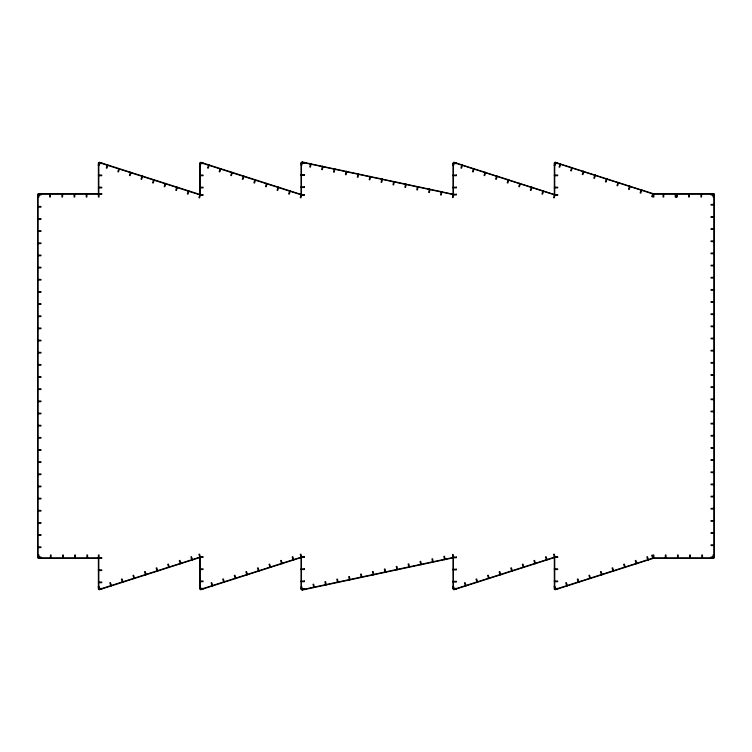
<?xml version="1.0" encoding="UTF-8"?>
<svg xmlns="http://www.w3.org/2000/svg" width="752" height="752" viewBox="0 0 752 752"><rect width="100%" height="100%" fill="white"/><g stroke="black" fill="none" stroke-linecap="round" stroke-linejoin="round"><path stroke-width="1.13" d="M302.501 162L301.796 165.299L301.138 165.158L301.843 161.859L310.454 163.786M334.913 168.918L334.208 172.217L333.55 172.076L334.255 168.777L346.127 171.39M358.037 173.844L357.332 177.152L357.99 177.293L358.695 173.985L346.785 171.531M381.809 178.92L381.114 182.219L381.772 182.36L382.477 179.061L370.567 176.607M394.368 181.599L393.663 184.898L392.995 184.757L393.7 181.458L405.582 184.08M418.15 186.675L417.445 189.974L416.777 189.833L417.482 186.534L429.354 189.147M441.264 191.6L440.559 194.909L441.227 195.05L441.932 191.741L430.022 189.288M99.913 162.441L98.888 165.666L98.239 165.459L99.273 162.235L200.587 194.665L199.562 197.879L198.913 197.673L199.947 194.458M107.31 164.81L106.276 168.025L106.925 168.232L107.95 165.017M118.891 168.514L117.857 171.729L118.506 171.935L119.53 168.721M130.472 172.217L129.438 175.442L130.077 175.648L131.111 172.424M142.043 175.93L141.019 179.145L141.658 179.352L142.692 176.137M153.624 179.634L152.6 182.849L153.239 183.056L154.273 179.841M165.205 183.338L164.18 186.552L164.82 186.759L165.854 183.544M176.786 187.041L175.761 190.256L176.4 190.463L177.434 187.248M188.367 190.745L187.333 193.969L187.981 194.176L189.006 190.952M201.235 162.441L200.201 165.666L199.562 165.459L200.587 162.235L301.909 194.665L300.875 197.879L300.236 197.673L301.261 194.458M208.624 164.81L207.599 168.025L208.238 168.232L209.272 165.017M220.204 168.514L219.18 171.729L219.819 171.935L220.853 168.721M231.785 172.217L230.761 175.442L231.4 175.648L232.424 172.424M243.366 175.93L242.332 179.145L242.981 179.352L244.005 176.137M254.947 179.634L253.913 182.849L254.561 183.056L255.586 179.841M266.528 183.338L265.494 186.552L266.142 186.759L267.167 183.544M278.108 187.041L277.074 190.256L277.714 190.463L278.748 187.248M289.68 190.745L288.655 193.969L289.294 194.176L290.328 190.952M454.528 162.441L453.494 165.666L452.854 165.459L453.879 162.235L462.565 165.017L461.531 168.232L460.891 168.025L461.916 164.81M485.078 172.217L484.053 175.442L484.692 175.648L485.726 172.424L474.117 168.805M508.239 179.634L507.205 182.849L507.854 183.056L508.878 179.841L497.279 176.212M532.04 187.248L531.015 190.463L530.367 190.256L531.401 187.041L542.953 190.829M571.689 167.517L570.665 170.732L571.304 170.939L572.338 167.724L560.729 164.096M618.652 182.548L617.627 185.763L616.978 185.556L618.012 182.341L629.565 186.12M641.813 189.955L640.789 193.17L640.14 192.963L641.174 189.748L652.727 193.537M99.79 589.154L110.723 585.658M111.362 585.451L122.303 581.945M122.943 581.738L133.884 578.241M134.523 578.034L145.465 574.537M146.104 574.331L157.046 570.834M157.685 570.627L168.617 567.13M169.266 566.923L180.198 563.417M180.847 563.21L191.779 559.714M192.427 559.507L199.816 557.147M201.104 589.154L212.036 585.658M212.684 585.451L223.617 581.945M224.265 581.738L235.197 578.241M235.846 578.034L246.778 574.537M247.427 574.331L258.359 570.834M258.998 570.627L269.94 567.13M270.579 566.923L281.521 563.417M282.16 563.21L293.101 559.714M293.741 559.507L301.138 557.147M454.396 589.154L465.338 585.658M465.977 585.451L476.909 581.945M477.558 581.738L488.49 578.241M489.138 578.034L500.071 574.537M500.719 574.331L511.651 570.834M512.3 570.627L523.232 567.13M523.871 566.923L534.813 563.417M535.452 563.21L546.394 559.714M547.033 559.507L554.431 557.147M555.719 589.154L566.651 585.658M567.29 585.451L578.232 581.945M578.871 581.738L589.812 578.241M590.452 578.034L601.393 574.537M602.032 574.331L612.974 570.834M613.613 570.627L624.545 567.13M625.194 566.923L636.126 563.417M636.775 563.21L647.707 559.714M648.356 559.507L652.623 558.144M302.417 589.587L313.64 587.19M314.308 587.049L325.531 584.652M326.199 584.511L337.422 582.114M338.09 581.973L349.313 579.585M349.981 579.444L361.204 577.047M361.862 576.906L373.095 574.509M373.753 574.368L384.986 571.971M385.644 571.83L396.877 569.433M397.535 569.292L408.768 566.895M409.426 566.754L420.659 564.357M421.317 564.216L432.55 561.829M433.208 561.688L444.441 559.291M445.099 559.15L453.071 557.448M98.39 163.56L101.764 163.56L101.764 162.883L98.39 162.883L98.39 197.005L99.067 197.005L99.067 193.631M199.712 163.56L203.087 163.56L203.087 162.883L199.712 162.883L199.712 195.304L203.087 195.304L203.087 194.627L199.712 194.627M554.318 163.56L557.693 163.56L557.693 162.883L554.318 162.883L554.318 195.304L557.693 195.304L557.693 194.627L554.318 194.627M98.39 175.037L101.764 175.037L101.764 175.714L98.39 175.714M199.712 175.037L203.087 175.037L203.087 175.714L199.712 175.714M554.318 175.037L557.693 175.037L557.693 175.714L554.318 175.714M98.39 187.201L101.764 187.201L101.764 187.878L98.39 187.878M199.712 187.201L203.087 187.201L203.087 187.878L199.712 187.878M554.318 187.201L557.693 187.201L557.693 187.878L554.318 187.878M98.39 193.631L101.764 193.631L101.764 194.307L98.39 194.307M38.954 193.715L49.754 193.715M50.431 193.715L61.918 193.715M62.595 193.715L74.072 193.715M74.749 193.715L86.236 193.715M86.912 193.715L98.39 193.715M653.864 193.715L663.067 193.715M663.743 193.715L675.221 193.715M677.251 193.715L688.729 193.715M689.405 193.715L700.892 193.715M701.569 193.715L713.046 193.715M38.954 194.054L49.754 194.054M50.431 194.054L61.918 194.054M62.595 194.054L74.072 194.054M74.749 194.054L86.236 194.054M86.912 194.054L98.39 194.054M653.864 194.054L663.067 194.054M663.743 194.054L675.221 194.054M677.251 194.054L688.729 194.054M689.405 194.054L700.892 194.054M701.569 194.054L713.046 194.054M37.6 194.984L40.975 194.984L40.975 194.307L37.6 194.307L37.6 557.693L40.975 557.693L40.975 557.016L37.6 557.016M37.6 206.462L40.975 206.462L40.975 207.138L37.6 207.138M37.6 218.616L40.975 218.616L40.975 219.293L37.6 219.293M37.6 230.779L40.975 230.779L40.975 231.456L37.6 231.456M37.6 242.934L40.975 242.934L40.975 243.61L37.6 243.61M37.6 255.097L40.975 255.097L40.975 255.774L37.6 255.774M37.6 267.251L40.975 267.251L40.975 267.928L37.6 267.928M37.6 279.415L40.975 279.415L40.975 280.082L37.6 280.082M37.6 291.569L40.975 291.569L40.975 292.246L37.6 292.246M37.6 303.723L40.975 303.723L40.975 304.4L37.6 304.4M37.6 315.887L40.975 315.887L40.975 316.564L37.6 316.564M37.6 328.041L40.975 328.041L40.975 328.718L37.6 328.718M37.6 340.205L40.975 340.205L40.975 340.872L37.6 340.872M37.6 352.359L40.975 352.359L40.975 353.036L37.6 353.036M37.6 364.513L40.975 364.513L40.975 365.19L37.6 365.19M37.6 376.677L40.975 376.677L40.975 377.354L37.6 377.354M37.6 388.831L40.975 388.831L40.975 389.508L37.6 389.508M37.6 400.995L40.975 400.995L40.975 401.671L37.6 401.671M37.6 413.149L40.975 413.149L40.975 413.826L37.6 413.826M37.6 425.312L40.975 425.312L40.975 425.98L37.6 425.98M37.6 437.467L40.975 437.467L40.975 438.143L37.6 438.143M37.6 449.621L40.975 449.621L40.975 450.298L37.6 450.298M37.6 461.784L40.975 461.784L40.975 462.461L37.6 462.461M37.6 473.939L40.975 473.939L40.975 474.615L37.6 474.615M37.6 486.102L40.975 486.102L40.975 486.77L37.6 486.77M37.6 498.256L40.975 498.256L40.975 498.933L37.6 498.933M37.6 510.411L40.975 510.411L40.975 511.087L37.6 511.087M37.6 522.574L40.975 522.574L40.975 523.251L37.6 523.251M37.6 534.728L40.975 534.728L40.975 535.405L37.6 535.405M37.6 546.892L40.975 546.892L40.975 547.559L37.6 547.559M199.712 557.373L203.087 557.373L203.087 556.696L199.712 556.696L199.712 589.117L203.087 589.117L203.087 588.44L199.712 588.44M554.318 557.373L557.693 557.373L557.693 556.696L554.318 556.696L554.318 569.527L554.318 589.117L557.693 589.117L557.693 588.44L554.318 588.44M98.39 557.693L101.764 557.693L101.764 558.369L38.277 558.369L38.277 554.995L38.954 554.995L38.954 558.369M38.954 557.946L50.431 557.946M51.108 557.946L62.595 557.946M63.271 557.946L74.749 557.946M75.426 557.946L86.912 557.946M87.58 557.946L98.39 557.946M653.864 557.946L665.341 557.946M666.018 557.946L677.505 557.946M678.182 557.946L689.659 557.946M690.336 557.946L701.823 557.946M702.5 557.946L713.046 557.946M199.712 568.85L203.087 568.85L203.087 569.527L199.712 569.527M554.318 568.85L557.693 568.85L557.693 569.527L554.318 569.527M98.39 569.856L101.764 569.856L101.764 570.533L98.39 570.533M199.712 581.014L203.087 581.014L203.087 581.691L199.712 581.691M554.318 581.014L557.693 581.014L557.693 581.691L554.318 581.691M98.39 582.01L101.764 582.01L101.764 582.687L98.39 582.687M98.39 588.44L101.764 588.44L101.764 589.117L98.39 589.117L98.39 554.995L99.067 554.995L99.067 558.369M311.112 163.927L322.345 166.324M323.003 166.465L334.236 168.852M358.676 174.069L369.909 176.466M382.458 179.145L393.691 181.542M406.24 184.221L417.463 186.609M441.913 191.826L453.136 194.223M302.417 162.413L310.379 164.115M311.046 164.256L322.27 166.653M322.937 166.794L334.161 169.191M334.828 169.332L346.052 171.719M346.719 171.86L357.943 174.257M358.61 174.398L369.834 176.795M370.492 176.936L381.725 179.333M382.383 179.474L393.616 181.871M394.274 182.012L405.507 184.409M406.165 184.55L417.398 186.947M418.056 187.088L429.289 189.476M429.947 189.617L441.18 192.014M441.838 192.155L453.071 194.552M555.822 162.526L560.09 163.889M572.31 167.799L583.251 171.306M583.89 171.512L594.823 175.009M595.471 175.216L606.403 178.713M607.052 178.92L617.984 182.416M630.204 186.327L641.146 189.833M555.719 162.846L559.986 164.209M560.625 164.415L571.567 167.922M572.206 168.128L583.148 171.625M583.787 171.832L594.719 175.329M595.368 175.536L606.3 179.032M606.949 179.239L617.881 182.736M618.529 182.943L629.462 186.449M630.11 186.656L641.042 190.153M641.682 190.359L652.623 193.856M462.536 165.102L473.469 168.598M485.698 172.509L496.63 176.006M508.86 179.916L519.792 183.422M520.431 183.629L531.373 187.126M543.593 191.036L554.534 194.533M454.396 162.846L461.794 165.214M462.433 165.421L473.375 168.918M474.014 169.125L484.946 172.622M485.595 172.828L496.527 176.325M497.175 176.532L508.108 180.038M508.756 180.245L519.688 183.742M520.328 183.949L531.269 187.445M531.908 187.652L542.85 191.149M543.489 191.356L554.431 194.853M201.104 162.846L208.501 165.214M209.141 165.421L220.073 168.918M220.721 169.125L231.654 172.622M232.302 172.828L243.234 176.325M243.883 176.532L254.815 180.038M255.464 180.245L266.396 183.742M267.035 183.949L277.977 187.445M278.616 187.652L289.558 191.149M290.197 191.356L301.138 194.853M99.79 162.846L107.179 165.214M107.827 165.421L118.76 168.918M119.399 169.125L130.34 172.622M130.98 172.828L141.921 176.325M142.56 176.532L153.502 180.038M154.141 180.245L165.083 183.742M165.722 183.949L176.654 187.445M177.303 187.652L188.235 191.149M188.884 191.356L199.816 194.853M652.755 558.548L651.721 555.324L652.36 555.126L653.394 558.341L555.202 589.765L554.168 586.541L554.816 586.334L555.841 589.559M648.478 559.911L647.453 556.696L646.805 556.903L647.839 560.118M636.897 563.615L635.872 560.4L635.224 560.607L636.258 563.821M625.326 567.318L624.292 564.103L623.652 564.31L624.677 567.525M613.745 571.031L612.711 567.807L612.072 568.014L613.096 571.238M602.164 574.735L601.13 571.52L600.491 571.727L601.515 574.942M590.583 578.438L589.549 575.224L588.91 575.43L589.935 578.645M579.002 582.142L577.978 578.927L577.329 579.134L578.363 582.349M567.422 585.846L566.397 582.631L565.748 582.838L566.782 586.052M554.553 557.542L553.528 554.327L554.168 554.121L555.202 557.335L453.879 589.765L452.854 586.541L453.494 586.334L454.528 589.559M547.165 559.911L546.131 556.696L545.491 556.903L546.516 560.118M535.584 563.615L534.55 560.4L533.911 560.607L534.945 563.821M524.003 567.318L522.978 564.103L522.33 564.31L523.364 567.525M512.422 571.031L511.398 567.807L510.749 568.014L511.783 571.238M500.841 574.735L499.817 571.52L499.168 571.727L500.202 574.942M489.261 578.438L488.236 575.224L487.597 575.43L488.621 578.645M477.689 582.142L476.655 578.927L476.016 579.134L477.041 582.349M466.108 585.846L465.074 582.631L464.435 582.838L465.46 586.052M301.261 557.542L300.236 554.327L300.875 554.121L301.909 557.335L200.587 589.765L199.562 586.541L200.201 586.334L201.235 589.559M293.872 559.911L292.838 556.696L292.199 556.903L293.224 560.118M282.291 563.615L281.257 560.4L280.618 560.607L281.643 563.821M270.711 567.318L269.677 564.103L269.037 564.31L270.071 567.525M259.13 571.031L258.105 567.807L257.457 568.014L258.491 571.238M247.549 574.735L246.524 571.52L245.876 571.727L246.91 574.942M235.968 578.438L234.944 575.224L234.295 575.43L235.329 578.645M224.387 582.142L223.363 578.927L222.724 579.134L223.748 582.349M212.816 585.846L211.782 582.631L211.143 582.838L212.167 586.052M199.947 557.542L198.913 554.327L199.562 554.121L200.587 557.335L99.273 589.765L98.239 586.541L98.888 586.334L99.913 589.559M192.55 559.911L191.525 556.696L190.876 556.903L191.91 560.118M180.969 563.615L179.944 560.4L179.296 560.607L180.33 563.821M169.397 567.318L168.363 564.103L167.724 564.31L168.749 567.525M157.817 571.031L156.783 567.807L156.143 568.014L157.168 571.238M146.236 574.735L145.202 571.52L144.563 571.727L145.587 574.942M134.655 578.438L133.621 575.224L132.982 575.43L134.006 578.645M123.074 582.142L122.05 578.927L121.401 579.134L122.435 582.349M111.493 585.846L110.469 582.631L109.82 582.838L110.854 586.052M453.155 557.862L452.45 554.553L453.118 554.412L453.813 557.721L301.843 590.141L301.138 586.842L301.796 586.701L302.501 590M445.184 559.563L444.488 556.254L443.821 556.395L444.526 559.704M433.302 562.101L432.597 558.792L431.93 558.933L432.635 562.242M421.411 564.63L420.706 561.33L420.039 561.471L420.744 564.771M409.52 567.168L408.815 563.868L408.148 564.009L408.853 567.309M397.629 569.706L396.924 566.406L396.257 566.547L396.962 569.847M385.738 572.244L385.033 568.944L384.366 569.085L385.071 572.385M373.847 574.782L373.142 571.473L372.484 571.614L373.18 574.923M361.956 577.32L361.251 574.011L360.593 574.152L361.298 577.461M350.065 579.858L349.36 576.549L348.702 576.69L349.407 579.999M338.174 582.386L337.469 579.087L336.811 579.228L337.516 582.527M326.283 584.924L325.578 581.625L324.92 581.766L325.625 585.065M314.392 587.462L313.687 584.163L313.029 584.304L313.734 587.603M714.315 194.984L714.315 204.441M714.315 205.108L714.315 216.595M714.315 217.272L714.315 228.749M714.315 229.426L714.315 240.913M714.315 241.589L714.315 253.067M714.315 253.744L714.315 265.23M714.315 265.898L714.315 277.385M714.315 278.061L714.315 289.539M714.315 290.216L714.315 301.702M714.315 302.379L714.315 313.857M714.315 314.533L714.315 326.02M714.315 326.688L714.315 338.174M714.315 338.851L714.315 350.329M714.315 351.005L714.315 362.492M714.315 363.169L714.315 374.646M714.315 375.323L714.315 386.81M714.315 387.487L714.315 398.964M714.315 399.641L714.315 411.128M714.315 411.795L714.315 423.282M714.315 423.959L714.315 435.436M714.315 436.113L714.315 447.6M714.315 448.277L714.315 459.754M714.315 460.431L714.315 471.918M714.315 472.585L714.315 484.072M714.315 484.749L714.315 496.226M714.315 496.903L714.315 508.39M714.315 509.066L714.315 520.544M714.315 521.221L714.315 532.707M714.315 533.384L714.315 544.862M714.315 545.538L714.315 557.016M713.977 194.984L713.977 204.441M713.977 205.108L713.977 216.595M713.977 217.272L713.977 228.749M713.977 229.426L713.977 240.913M713.977 241.589L713.977 253.067M713.977 253.744L713.977 265.23M713.977 265.898L713.977 277.385M713.977 278.061L713.977 289.539M713.977 290.216L713.977 301.702M713.977 302.379L713.977 313.857M713.977 314.533L713.977 326.02M713.977 326.688L713.977 338.174M713.977 338.851L713.977 350.329M713.977 351.005L713.977 362.492M713.977 363.169L713.977 374.646M713.977 375.323L713.977 386.81M713.977 387.487L713.977 398.964M713.977 399.641L713.977 411.128M713.977 411.795L713.977 423.282M713.977 423.959L713.977 435.436M713.977 436.113L713.977 447.6M713.977 448.277L713.977 459.754M713.977 460.431L713.977 471.918M713.977 472.585L713.977 484.072M713.977 484.749L713.977 496.226M713.977 496.903L713.977 508.39M713.977 509.066L713.977 520.544M713.977 521.221L713.977 532.707M713.977 533.384L713.977 544.862M713.977 545.538L713.977 557.016M713.046 558.369L713.046 554.995L713.723 554.995L713.723 558.369L653.187 558.369L653.187 554.995L653.864 554.995L653.864 558.369M702.5 558.369L702.5 554.995L701.823 554.995L701.823 558.369M690.336 558.369L690.336 554.995L689.659 554.995L689.659 558.369M678.182 558.369L678.182 554.995L677.505 554.995L677.505 558.369M676.574 193.631L676.574 197.005M675.898 193.631L675.898 197.005M666.018 558.369L666.018 554.995L665.341 554.995L665.341 558.369M554.741 163.56L554.741 175.037M554.741 175.714L554.741 187.201M554.741 187.878L554.741 194.627M554.741 557.373L554.741 568.85M554.741 569.527L554.741 581.014M554.741 581.691L554.741 588.44M453.428 163.56L453.428 175.037M453.428 175.714L453.428 187.201M453.428 187.878L453.428 194.27M453.428 557.73L453.428 569.217M453.428 569.894L453.428 581.371M453.428 582.048L453.428 588.44M453.089 163.56L453.089 175.037M453.089 175.714L453.089 187.201M453.089 187.878L453.089 194.27M453.089 557.73L453.089 569.217M453.089 569.894L453.089 581.371M453.089 582.048L453.089 588.44M301.449 163.193L301.449 174.68M301.449 175.357L301.449 186.834M301.449 187.511L301.449 194.627M301.449 557.373L301.449 568.85M301.449 569.527L301.449 581.014M301.449 581.691L301.449 588.807M301.11 163.193L301.11 174.68M301.11 175.357L301.11 186.834M301.11 187.511L301.11 194.627M301.11 557.373L301.11 568.85M301.11 569.527L301.11 581.014M301.11 581.691L301.11 588.807M200.126 163.56L200.126 175.037M200.126 175.714L200.126 187.201M200.126 187.878L200.126 194.627M200.126 557.373L200.126 568.85M200.126 569.527L200.126 581.014M200.126 581.691L200.126 588.44M98.813 163.56L98.813 175.037M98.813 175.714L98.813 187.201M98.813 187.878L98.813 193.631M98.813 558.369L98.813 569.856M98.813 570.533L98.813 582.01M98.813 582.687L98.813 588.44M87.58 558.369L87.58 554.995L86.912 554.995L86.912 558.369M75.426 558.369L75.426 554.995L74.749 554.995L74.749 558.369M63.271 558.369L63.271 554.995L62.595 554.995L62.595 558.369M51.108 558.369L51.108 554.995L50.431 554.995L50.431 558.369M38.023 194.984L38.023 206.462M38.023 207.138L38.023 218.616M38.023 219.293L38.023 230.779M38.023 231.456L38.023 242.934M38.023 243.61L38.023 255.097M38.023 255.774L38.023 267.251M38.023 267.928L38.023 279.415M38.023 280.082L38.023 291.569M38.023 292.246L38.023 303.723M38.023 304.4L38.023 315.887M38.023 316.564L38.023 328.041M38.023 328.718L38.023 340.205M38.023 340.872L38.023 352.359M38.023 353.036L38.023 364.513M38.023 365.19L38.023 376.677M38.023 377.354L38.023 388.831M38.023 389.508L38.023 400.995M38.023 401.671L38.023 413.149M38.023 413.826L38.023 425.312M38.023 425.98L38.023 437.467M38.023 438.143L38.023 449.621M38.023 450.298L38.023 461.784M38.023 462.461L38.023 473.939M38.023 474.615L38.023 486.102M38.023 486.77L38.023 498.256M38.023 498.933L38.023 510.411M38.023 511.087L38.023 522.574M38.023 523.251L38.023 534.728M38.023 535.405L38.023 546.892M38.023 547.559L38.023 557.016M310.473 163.701L309.768 167L310.426 167.141L311.131 163.842L310.473 163.701M322.364 166.239L321.659 169.538L322.317 169.679L323.022 166.38L322.364 166.239M346.146 171.306L345.441 174.614L346.099 174.755L346.804 171.447L346.146 171.306M369.928 176.382L369.223 179.69L369.881 179.831L370.586 176.523L369.928 176.382M405.591 183.996L404.886 187.295L405.554 187.436L406.259 184.137L405.591 183.996M429.373 189.062L428.668 192.371L429.336 192.512L430.041 189.203L429.373 189.062M453.155 194.138L452.45 197.447L453.118 197.588L453.813 194.279L453.155 194.138M473.497 168.514L472.472 171.729L473.111 171.935L474.145 168.721L473.497 168.514M496.658 175.93L495.624 179.145L496.273 179.352L497.298 176.137L496.658 175.93M519.82 183.338L518.786 186.552L519.435 186.759L520.459 183.544L519.82 183.338M542.982 190.745L541.948 193.969L542.587 194.176L543.621 190.952L542.982 190.745M555.202 162.235L554.168 165.459L554.816 165.666L555.841 162.441L555.202 162.235M560.118 163.814L559.084 167.029L559.723 167.235L560.757 164.021L560.118 163.814M554.553 194.458L553.528 197.673L554.168 197.879L555.202 194.665L554.553 194.458M583.27 171.221L582.245 174.436L582.885 174.643L583.919 171.428L583.27 171.221M594.851 174.925L593.826 178.149L594.465 178.346L595.499 175.131L594.851 174.925M606.432 178.638L605.407 181.852L606.046 182.059L607.071 178.835L606.432 178.638M629.593 186.045L628.559 189.26L629.208 189.466L630.232 186.252L629.593 186.045M652.755 193.452L651.721 196.676L652.36 196.874L653.394 193.659L652.755 193.452M304.4 162.517L301.026 162.517L301.026 163.193L304.4 163.193L304.4 162.517M456.379 162.883L453.005 162.883L453.005 163.56L456.379 163.56L456.379 162.883M304.4 174.68L301.026 174.68L301.026 175.357L304.4 175.357L304.4 174.68M456.379 175.037L453.005 175.037L453.005 175.714L456.379 175.714L456.379 175.037M304.4 186.834L301.026 186.834L301.026 187.511L304.4 187.511L304.4 186.834M456.379 187.201L453.005 187.201L453.005 187.878L456.379 187.878L456.379 187.201M38.954 193.631L38.277 193.631L38.277 197.005L38.954 197.005L38.954 193.631M50.431 193.631L49.754 193.631L49.754 197.005L50.431 197.005L50.431 193.631M62.595 193.631L61.918 193.631L61.918 197.005L62.595 197.005L62.595 193.631M74.749 193.631L74.072 193.631L74.072 197.005L74.749 197.005L74.749 193.631M86.912 193.631L86.236 193.631L86.236 197.005L86.912 197.005L86.912 193.631M653.864 193.631L653.187 193.631L653.187 197.005L653.864 197.005L653.864 193.631M663.743 193.631L663.067 193.631L663.067 197.005L663.743 197.005L663.743 193.631M677.251 193.631L675.221 193.631L675.221 197.005L677.251 197.005L677.251 193.631M689.405 193.631L688.729 193.631L688.729 197.005L689.405 197.005L689.405 193.631M701.569 193.631L700.892 193.631L700.892 197.005L701.569 197.005L701.569 193.631M713.723 193.631L713.046 193.631L713.046 197.005L713.723 197.005L713.723 193.631M456.379 194.27L453.005 194.27L453.005 194.937L456.379 194.937L456.379 194.27M714.4 194.307L711.025 194.307L711.025 194.984L714.4 194.984L714.4 194.307M304.4 194.627L301.026 194.627L301.026 195.304L304.4 195.304L304.4 194.627M714.4 204.441L711.025 204.441L711.025 205.108L714.4 205.108L714.4 204.441M714.4 216.595L711.025 216.595L711.025 217.272L714.4 217.272L714.4 216.595M714.4 228.749L711.025 228.749L711.025 229.426L714.4 229.426L714.4 228.749M714.4 240.913L711.025 240.913L711.025 241.589L714.4 241.589L714.4 240.913M714.4 253.067L711.025 253.067L711.025 253.744L714.4 253.744L714.4 253.067M714.4 265.23L711.025 265.23L711.025 265.898L714.4 265.898L714.4 265.23M714.4 277.385L711.025 277.385L711.025 278.061L714.4 278.061L714.4 277.385M714.4 289.539L711.025 289.539L711.025 290.216L714.4 290.216L714.4 289.539M714.4 301.702L711.025 301.702L711.025 302.379L714.4 302.379L714.4 301.702M714.4 313.857L711.025 313.857L711.025 314.533L714.4 314.533L714.4 313.857M714.4 326.02L711.025 326.02L711.025 326.688L714.4 326.688L714.4 326.02M714.4 338.174L711.025 338.174L711.025 338.851L714.4 338.851L714.4 338.174M714.4 350.329L711.025 350.329L711.025 351.005L714.4 351.005L714.4 350.329M714.4 362.492L711.025 362.492L711.025 363.169L714.4 363.169L714.4 362.492M714.4 374.646L711.025 374.646L711.025 375.323L714.4 375.323L714.4 374.646M714.4 386.81L711.025 386.81L711.025 387.487L714.4 387.487L714.4 386.81M714.4 398.964L711.025 398.964L711.025 399.641L714.4 399.641L714.4 398.964M714.4 411.128L711.025 411.128L711.025 411.795L714.4 411.795L714.4 411.128M714.4 423.282L711.025 423.282L711.025 423.959L714.4 423.959L714.4 423.282M714.4 435.436L711.025 435.436L711.025 436.113L714.4 436.113L714.4 435.436M714.4 447.6L711.025 447.6L711.025 448.277L714.4 448.277L714.4 447.6M714.4 459.754L711.025 459.754L711.025 460.431L714.4 460.431L714.4 459.754M714.4 471.918L711.025 471.918L711.025 472.585L714.4 472.585L714.4 471.918M714.4 484.072L711.025 484.072L711.025 484.749L714.4 484.749L714.4 484.072M714.4 496.226L711.025 496.226L711.025 496.903L714.4 496.903L714.4 496.226M714.4 508.39L711.025 508.39L711.025 509.066L714.4 509.066L714.4 508.39M714.4 520.544L711.025 520.544L711.025 521.221L714.4 521.221L714.4 520.544M714.4 532.707L711.025 532.707L711.025 533.384L714.4 533.384L714.4 532.707M714.4 544.862L711.025 544.862L711.025 545.538L714.4 545.538L714.4 544.862M304.4 556.696L301.026 556.696L301.026 557.373L304.4 557.373L304.4 556.696M456.379 557.063L453.005 557.063L453.005 557.73L456.379 557.73L456.379 557.063M714.4 557.016L711.025 557.016L711.025 557.693L714.4 557.693L714.4 557.016M304.4 568.85L301.026 568.85L301.026 569.527L304.4 569.527L304.4 568.85M456.379 569.217L453.005 569.217L453.005 569.894L456.379 569.894L456.379 569.217M304.4 581.014L301.026 581.014L301.026 581.691L304.4 581.691L304.4 581.014M456.379 581.371L453.005 581.371L453.005 582.048L456.379 582.048L456.379 581.371M456.379 588.44L453.005 588.44L453.005 589.117L456.379 589.117L456.379 588.44M304.4 588.807L301.026 588.807L301.026 589.483L304.4 589.483L304.4 588.807"/></g></svg>
